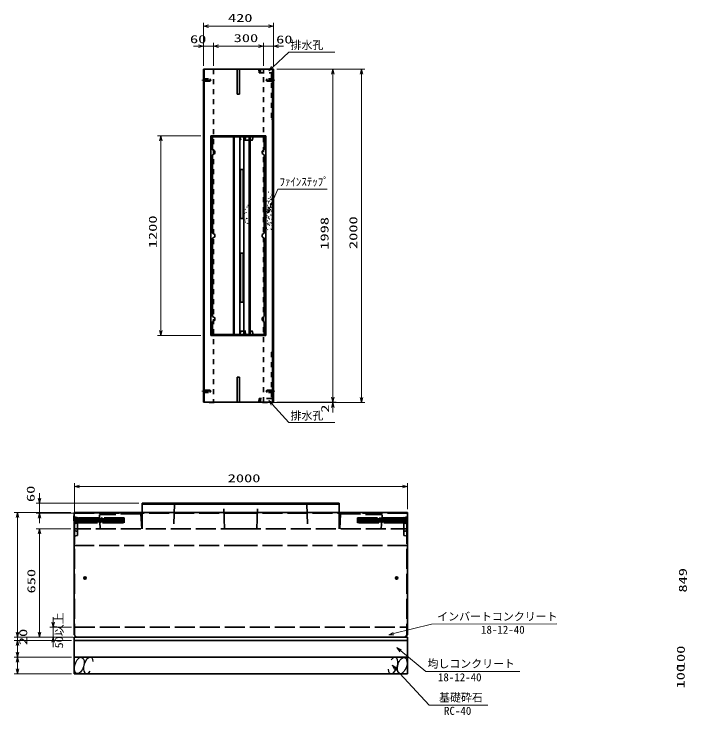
# Model space of a CAD drawing. Units: millimetres on the paper. Extents: x 15 to 1219, y 8 to 859.
# Drawn here: x 627.2 to 829, y 460.3 to 670.7 of the extents above; entities that cross this region are included whole.
import ezdxf
from ezdxf.enums import TextEntityAlignment as Align

# ---------------------------------------------------------------- set-up
doc = ezdxf.new("R2010")
doc.units = ezdxf.units.MM
for name, pattern in [('DASHED', [7.5, 6, -1.5]), ('USER1', [3, 1.5, -1.5]), ('USER2', [18.5, 12, -1.5, 3.5, -1.5])]:
    doc.linetypes.add(name, pattern=pattern)
for name, color, linetype, lineweight in [('0-0', 1, 'Continuous', 13), ('D-BMK（構造物基準線）', 2, 'USER2', 18), ('D-STR-DIM（寸法）', 7, 'Continuous', 13), ('D-STR-HTXT(均しCON-旗)', 7, 'Continuous', 13), ('D-STR-HTXT(基礎砕石-旗)', 7, 'Continuous', 13), ('D-STR-HTXT（WS-旗）', 7, 'Continuous', 13), ('D-STR-HTXT（旗上げ）', 7, 'Continuous', 13), ('D-STR-STRF(グリ)', 7, 'Continuous', 25), ('D-STR（構造物）', 1, 'Continuous', 35)]:
    doc.layers.add(name, color=color, linetype=linetype, lineweight=lineweight)
doc.styles.add('ＭＳ ゴシック', font='')
doc.styles.get('ＭＳ ゴシック').set_extended_font_data('MS Gothic')

# ---------------------------------------------------------------- blocks, each defined once
blk = doc.blocks.new('_Open30')
at = {"color": 7, "linetype": 'Continuous', "lineweight": 13}
for p, q in [((-1, 0.2679), (0, 0)), ((0, 0), (-1, -0.2679)), ((0, 0), (-1, 0))]:
    blk.add_line(p, q, dxfattribs=at)

msp = doc.modelspace()

# ---------------------------------------------------------------- linework, layer by layer
at = {"layer": '0-0'}
msp.add_line((695.171, 483.613), (645.921, 483.613), dxfattribs=at)
at = {"layer": 'D-BMK（構造物基準線）'}
for p, q in [((683.502, 650.837), (686.351, 650.837)), ((702.577, 650.837), (705.426, 650.837)), ((683.502, 557.437), (686.351, 557.437)), ((705.426, 557.437), (702.577, 557.437))]:
    msp.add_line(p, q, dxfattribs=at)
at = {"layer": 'D-STR-DIM（寸法）'}
for p, q in [((683.964, 661.984), (683.964, 668.034)), ((685.464, 667.034), (703.464, 667.034)), ((704.964, 662.014), (704.964, 668.034)), ((682.464, 660.984), (680.964, 660.984)), ((683.964, 655.087), (683.964, 661.984)), ((683.964, 660.984), (686.964, 660.984)), ((686.964, 655.087), (686.964, 661.984)), ((686.964, 655.139), (686.964, 661.984)), ((688.464, 660.984), (700.464, 660.984)), ((688.464, 660.984), (689.964, 660.984)), ((700.464, 660.984), (698.964, 660.984)), ((701.964, 655.087), (701.964, 661.984)), ((701.964, 655.087), (701.964, 661.984)), ((701.964, 660.984), (704.964, 660.984)), ((704.964, 655.057), (704.964, 661.984)), ((706.464, 660.984), (707.964, 660.984)), ((705.964, 654.087), (723.753, 654.087)), ((722.316, 654.087), (732.393, 654.087)), ((722.753, 555.687), (722.753, 652.587)), ((731.393, 555.587), (731.393, 652.587)), ((683.214, 634.137), (670.25, 634.137)), ((671.25, 575.637), (671.25, 632.637)), ((683.214, 574.137), (670.25, 574.137)), ((722.753, 555.687), (722.753, 557.187)), ((704.714, 554.087), (723.753, 554.087)), ((705.964, 554.187), (723.753, 554.187)), ((705.964, 554.187), (723.753, 554.187)), ((721.316, 554.087), (732.393, 554.087)), ((722.753, 554.187), (722.753, 554.087)), ((722.753, 552.587), (722.753, 551.087)), ((645.271, 521.315), (645.271, 529.861)), ((646.771, 528.861), (743.671, 528.861)), ((745.171, 522.07), (745.171, 529.861)), ((638.932, 488.113), (638.932, 489.613)), ((628.174, 485.113), (628.174, 486.613)), ((644.371, 486.613), (637.932, 486.613)), ((638.932, 486.613), (638.932, 483.613)), ((644.371, 483.613), (627.174, 483.613)), ((644.371, 482.613), (627.174, 482.613)), ((644.371, 482.613), (627.174, 482.613)), ((628.174, 483.613), (628.174, 482.613)), ((643.371, 483.613), (637.932, 483.613)), ((638.932, 482.113), (638.932, 480.613)), ((628.174, 481.113), (628.174, 479.613)), ((628.174, 481.113), (628.174, 479.113)), ((644.371, 477.613), (627.174, 477.613)), ((644.371, 477.613), (627.174, 477.613)), ((628.174, 476.113), (628.174, 474.113)), ((644.371, 472.613), (627.174, 472.613))]:
    msp.add_line(p, q, dxfattribs=at)
at = {"layer": 'D-STR-HTXT(均しCON-旗)'}
msp.add_lwpolyline([(778.928, 473.303), (750.72, 473.303), (743.161, 479.517)], dxfattribs=at)
at = {"layer": 'D-STR-HTXT(基礎砕石-旗)'}
msp.add_lwpolyline([(769.243, 463.224), (751.672, 463.224), (741.581, 474.09)], dxfattribs=at)
at = {"layer": 'D-STR-HTXT（WS-旗）'}
for points in [[(723.418, 659.233), (709.63, 659.233), (704.672, 654.645)], [(723.418, 548.039), (709.63, 548.039), (704.582, 553.571)]]:
    msp.add_lwpolyline(points, dxfattribs=at)
at = {"layer": 'D-STR-HTXT（旗上げ）'}
for points in [[(721.137, 618.046), (706.307, 618.046), (703.808, 612.295)], [(790.004, 487.585), (752.371, 487.537), (741.008, 484.672)]]:
    msp.add_lwpolyline(points, dxfattribs=at)
at = {"layer": 'D-STR-STRF(グリ)'}
for centre, major_axis in [((646.746, 475.137), (0.79, 2.421)), ((743.596, 475.09), (-0.79, -2.421))]:
    msp.add_ellipse(centre, major_axis=major_axis, ratio=0.5139, dxfattribs=at)
for centre, start_param, end_param in [((649.487, 475.137), 5.3575563, 10.3750652), ((740.855, 475.09), 2.2159636, 7.2334726)]:
    msp.add_ellipse(centre, major_axis=(0.79, 2.421), ratio=0.5139, start_param=start_param, end_param=end_param, dxfattribs=at)
at = {"layer": 'D-STR（構造物）'}
for p, q in [((704.964, 654.087), (683.964, 654.087)), ((683.964, 654.087), (683.964, 554.187)), ((684.214, 554.187), (684.214, 654.087)), ((694.089, 654.087), (694.089, 646.587)), ((694.839, 646.587), (694.839, 654.087)), ((704.714, 654.087), (704.714, 554.187)), ((704.964, 554.187), (704.964, 654.087)), ((694.089, 646.587), (694.839, 646.587)), ((702.734, 634.137), (686.234, 634.137)), ((686.234, 634.137), (686.234, 574.137)), ((692.99, 633.762), (692.99, 574.512)), ((693.24, 633.762), (693.24, 574.512)), ((694.859, 633.762), (694.859, 574.512)), ((696.109, 633.762), (696.109, 574.512)), ((697.729, 633.762), (697.729, 574.512)), ((697.979, 633.762), (697.979, 574.512)), ((702.234, 633.762), (698.888, 633.762)), ((702.234, 629.89), (702.234, 633.762)), ((702.734, 574.137), (702.734, 634.137)), ((702.234, 629.89), (701.605, 629.527)), ((701.605, 629.527), (701.605, 628.753)), ((686.734, 628.39), (686.734, 604.887)), ((701.605, 628.753), (702.234, 628.39)), ((702.234, 604.887), (702.234, 628.39)), ((702.866, 616.99), (702.939, 616.97)), ((703.492, 617.165), (703.549, 617.213)), ((703.549, 617.213), (703.597, 617.156)), ((704.067, 616.659), (704.142, 616.659)), ((702.752, 616.135), (702.805, 616.082)), ((702.805, 616.082), (702.858, 616.135)), ((703.016, 614.59), (702.954, 614.547)), ((703.016, 614.59), (703.059, 614.528)), ((703.232, 615.263), (703.158, 615.276)), ((703.449, 614.413), (703.511, 614.456)), ((703.511, 614.456), (703.554, 614.395)), ((703.571, 615.192), (703.597, 615.262)), ((703.78, 614.516), (703.848, 614.548)), ((704.051, 615.727), (703.979, 615.707)), ((704.032, 615.799), (704.051, 615.727)), ((704.168, 614.889), (704.181, 614.963)), ((704.181, 614.963), (704.255, 614.95)), ((704.363, 615.089), (704.424, 615.132)), ((704.415, 616.274), (704.468, 616.327)), ((704.424, 615.132), (704.467, 615.071)), ((704.468, 616.327), (704.521, 616.274)), ((697.021, 612.655), (697.096, 612.661)), ((697.33, 613.162), (697.35, 613.234)), ((697.803, 613.744), (697.75, 613.797)), ((697.778, 613.037), (697.843, 613.075)), ((697.803, 613.744), (697.856, 613.797)), ((703.126, 613.177), (703.201, 613.177)), ((703.145, 613.347), (703.132, 613.421)), ((703.37, 612.655), (703.298, 612.635)), ((703.558, 613.986), (703.483, 613.992)), ((703.533, 612.618), (703.594, 612.575)), ((703.594, 612.575), (703.551, 612.513)), ((703.902, 613.57), (703.854, 613.627)), ((704.013, 613.512), (703.951, 613.469)), ((704.056, 613.45), (704.013, 613.512)), ((704.214, 612.662), (704.288, 612.675)), ((704.304, 613.46), (704.23, 613.473)), ((704.288, 612.675), (704.301, 612.601)), ((704.291, 613.386), (704.304, 613.46)), ((704.295, 613.838), (704.333, 613.903)), ((704.333, 613.903), (704.398, 613.865)), ((696.392, 610.702), (696.339, 610.755)), ((696.542, 612.04), (696.549, 612.115)), ((696.761, 611.003), (696.792, 611.071)), ((697.797, 611.947), (697.828, 611.879)), ((702.976, 611.458), (702.938, 611.393)), ((703.14, 611.839), (703.212, 611.858)), ((703.212, 611.858), (703.193, 611.931)), ((703.399, 611.102), (703.386, 611.028)), ((703.653, 611.292), (703.592, 611.249)), ((703.653, 611.292), (703.696, 611.23)), ((704.094, 610.304), (704.155, 610.347)), ((704.155, 610.347), (704.198, 610.286)), ((704.343, 611.607), (704.27, 611.594)), ((704.356, 611.533), (704.343, 611.607)), ((704.447, 610.295), (704.434, 610.221)), ((704.586, 611.436), (704.524, 611.479)), ((704.543, 611.375), (704.586, 611.436)), ((696.399, 608.876), (696.374, 608.805)), ((696.618, 608.229), (696.65, 608.161)), ((696.853, 609.34), (696.834, 609.413)), ((697.037, 609.253), (696.972, 609.215)), ((697.037, 609.253), (697.075, 609.188)), ((697.161, 608.784), (697.214, 608.837)), ((697.778, 608.292), (697.797, 608.364)), ((702.979, 609.634), (702.904, 609.641)), ((702.966, 610.049), (703.024, 610.097)), ((703.024, 610.097), (702.976, 610.154)), ((703.127, 608.588), (703.202, 608.588)), ((703.513, 609.49), (703.44, 609.471)), ((703.533, 609.864), (703.461, 609.883)), ((703.532, 609.418), (703.513, 609.49)), ((703.514, 609.791), (703.533, 609.864)), ((703.699, 609.132), (703.756, 609.181)), ((703.756, 609.181), (703.708, 609.238)), ((704.452, 609.098), (704.446, 609.023)), ((697.141, 607.805), (697.199, 607.853)), ((697.199, 607.853), (697.247, 607.796)), ((702.924, 606.431), (702.977, 606.378)), ((703.187, 607.809), (703.119, 607.84)), ((703.294, 607.451), (703.369, 607.445)), ((703.369, 607.445), (703.362, 607.37)), ((703.639, 607.98), (703.567, 607.999)), ((703.639, 607.98), (703.62, 607.907)), ((703.863, 607.297), (703.805, 607.248)), ((703.814, 607.354), (703.863, 607.297)), ((704.223, 607.977), (704.23, 608.052)), ((704.33, 606.093), (704.336, 606.168)), ((704.42, 607.825), (704.371, 607.882)), ((704.552, 607.139), (704.558, 607.214)), ((702.234, 604.887), (701.605, 604.524)), ((701.605, 604.524), (701.605, 603.75)), ((703.225, 605.956), (703.293, 605.925)), ((703.293, 605.925), (703.261, 605.857)), ((704.468, 605.892), (704.526, 605.941)), ((704.526, 605.941), (704.478, 605.998)), ((686.734, 603.387), (686.734, 579.885)), ((701.605, 603.75), (702.234, 603.387)), ((702.234, 579.885), (702.234, 603.387)), ((702.234, 579.885), (701.605, 579.521)), ((701.605, 579.521), (701.605, 578.748)), ((701.605, 578.748), (702.234, 578.385)), ((702.234, 574.512), (702.234, 578.385)), ((698.888, 574.512), (702.234, 574.512)), ((686.234, 574.137), (702.734, 574.137)), ((694.089, 561.687), (694.089, 554.187)), ((694.089, 561.687), (694.839, 561.687)), ((694.839, 561.687), (694.839, 554.187)), ((683.964, 554.187), (704.964, 554.187)), ((685.714, 554.087), (685.614, 554.187)), ((687.214, 554.087), (685.714, 554.087)), ((687.214, 554.087), (687.314, 554.187)), ((701.714, 554.087), (701.614, 554.187)), ((703.214, 554.087), (701.714, 554.087)), ((703.214, 554.087), (703.314, 554.187)), ((665.603, 521.07), (665.603, 523.865)), ((665.603, 523.865), (695.171, 523.865)), ((665.603, 523.616), (695.171, 523.616)), ((695.171, 523.587), (665.603, 523.587)), ((724.739, 523.865), (695.171, 523.865)), ((724.739, 523.616), (695.171, 523.616)), ((695.171, 523.587), (724.739, 523.587)), ((724.739, 521.07), (724.739, 523.865)), ((645.071, 520.065), (645.171, 520.165)), ((645.071, 518.565), (645.071, 520.065)), ((645.171, 521.07), (695.171, 521.07)), ((645.171, 484.363), (645.171, 521.07)), ((745.171, 521.07), (695.171, 521.07)), ((745.171, 484.363), (745.171, 521.07)), ((645.171, 518.465), (645.071, 518.565)), ((647.971, 501.365), (648.871, 501.365)), ((648.421, 501.815), (648.421, 500.915)), ((742.371, 501.365), (741.471, 501.365)), ((741.921, 501.815), (741.921, 500.915)), ((645.921, 483.613), (645.171, 484.363)), ((744.421, 483.613), (745.171, 484.363)), ((745.171, 483.613), (645.171, 483.613)), ((645.171, 483.613), (645.171, 482.613)), ((645.171, 482.613), (745.171, 482.613)), ((645.171, 482.613), (745.171, 482.613)), ((645.171, 482.613), (645.171, 477.613)), ((695.171, 483.613), (744.421, 483.613)), ((745.171, 483.613), (745.171, 482.613)), ((745.171, 482.613), (745.171, 477.613)), ((645.171, 477.613), (745.171, 477.613)), ((645.171, 477.613), (645.171, 472.613)), ((645.171, 477.613), (745.171, 477.613)), ((745.171, 477.613), (745.171, 472.613)), ((645.171, 472.613), (745.171, 472.613))]:
    msp.add_line(p, q, dxfattribs=at)
at = {"layer": 'D-STR（構造物）', "linetype": 'USER1'}
for p, q in [((686.964, 654.087), (686.964, 554.187)), ((700.605, 654.087), (700.686, 653.037)), ((700.686, 653.037), (704.382, 653.037)), ((701.126, 654.087), (701.052, 653.037)), ((701.964, 554.187), (701.964, 654.087)), ((704.382, 653.037), (704.382, 639.087)), ((683.964, 651.187), (685.964, 651.187)), ((685.964, 650.487), (683.964, 650.487)), ((685.964, 651.187), (685.964, 650.487)), ((704.964, 651.187), (702.964, 651.187)), ((702.964, 651.187), (702.964, 650.487)), ((702.964, 650.487), (704.964, 650.487)), ((704.382, 639.087), (704.957, 639.087)), ((696.405, 632.762), (696.654, 633.762)), ((696.654, 574.512), (696.405, 575.512)), ((704.389, 569.187), (704.389, 555.237)), ((704.389, 569.187), (704.964, 569.187)), ((685.964, 557.787), (683.964, 557.787)), ((685.964, 557.087), (685.964, 557.787)), ((702.964, 557.787), (704.964, 557.787)), ((702.964, 557.087), (702.964, 557.787)), ((683.964, 557.087), (685.964, 557.087)), ((704.964, 557.087), (702.964, 557.087)), ((700.693, 555.237), (700.612, 554.187)), ((704.389, 555.237), (700.693, 555.237)), ((701.133, 554.187), (701.059, 555.237))]:
    msp.add_line(p, q, dxfattribs=at)
at = {"layer": 'D-STR（構造物）', "lineweight": 13}
for p, q in [((634.81, 525.365), (634.81, 526.865)), ((664.603, 523.865), (633.81, 523.865)), ((634.81, 523.865), (634.81, 520.82)), ((644.171, 521.07), (627.174, 521.07)), ((664.603, 520.82), (633.81, 520.82)), ((628.174, 519.57), (628.174, 485.113)), ((634.81, 519.32), (634.81, 517.82)), ((644.171, 516.115), (633.81, 516.115)), ((634.81, 514.615), (634.81, 485.113)), ((644.921, 483.613), (627.174, 483.613)), ((644.371, 483.613), (633.81, 483.613))]:
    msp.add_line(p, q, dxfattribs=at)
at = {"layer": 'D-STR（構造物）', "linetype": 'DASHED'}
for p, q in [((675.303, 523.587), (675.053, 516.115)), ((690.303, 516.115), (690.053, 523.587)), ((700.039, 516.115), (700.289, 523.587)), ((715.039, 523.587), (715.289, 516.115)), ((645.171, 520.82), (695.171, 520.82)), ((665.221, 520.616), (652.771, 520.362)), ((652.771, 520.362), (653.007, 516.115)), ((665.221, 520.616), (665.486, 516.117)), ((665.603, 516.115), (665.603, 521.07)), ((745.171, 520.82), (695.171, 520.82)), ((724.739, 516.115), (724.739, 521.07)), ((725.121, 520.616), (724.856, 516.117)), ((725.121, 520.616), (737.571, 520.362)), ((737.571, 520.362), (737.335, 516.115)), ((645.17, 519.22), (645.849, 519.56)), ((647.67, 519.47), (645.17, 518.22)), ((648.67, 519.47), (645.17, 517.72)), ((645.17, 519.47), (648.17, 517.97)), ((645.17, 518.72), (646.67, 519.47)), ((645.17, 518.97), (647.17, 517.97)), ((646.17, 517.97), (645.17, 518.47)), ((646.221, 519.47), (645.171, 519.723)), ((645.171, 517.643), (646.221, 517.97)), ((646.123, 519.494), (649.17, 517.97)), ((646.22, 517.97), (660.171, 517.97)), ((660.171, 519.47), (646.221, 519.47)), ((646.221, 514.156), (646.221, 517.97)), ((649.67, 519.47), (646.67, 517.97)), ((647.17, 519.47), (650.17, 517.97)), ((647.67, 517.97), (650.67, 519.47)), ((651.17, 517.97), (648.17, 519.47)), ((648.67, 517.97), (651.67, 519.47)), ((652.17, 517.97), (649.17, 519.47)), ((649.67, 517.97), (652.67, 519.47)), ((653.17, 517.97), (650.17, 519.47)), ((653.67, 519.47), (650.67, 517.97)), ((651.17, 519.47), (654.17, 517.97)), ((654.67, 519.47), (651.67, 517.97)), ((652.17, 519.47), (655.17, 517.97)), ((655.67, 519.47), (652.67, 517.97)), ((653.17, 519.47), (656.17, 517.97)), ((653.67, 517.97), (656.67, 519.47)), ((657.17, 517.97), (654.17, 519.47)), ((654.67, 517.97), (657.67, 519.47)), ((658.17, 517.97), (655.17, 519.47)), ((655.67, 517.97), (658.67, 519.47)), ((659.17, 517.97), (656.17, 519.47)), ((656.67, 517.97), (659.67, 519.47)), ((657.17, 519.47), (660.171, 517.97)), ((660.171, 519.221), (657.67, 517.97)), ((658.17, 519.47), (660.171, 518.47)), ((660.171, 518.721), (658.67, 517.97)), ((659.17, 519.47), (660.171, 518.97)), ((660.171, 518.221), (659.67, 517.97)), ((660.171, 517.97), (660.171, 519.47)), ((731.172, 519.47), (730.171, 518.97)), ((732.172, 519.47), (730.171, 518.47)), ((730.171, 519.47), (744.121, 519.47)), ((730.171, 517.97), (730.171, 519.47)), ((733.172, 519.47), (730.171, 517.97)), ((730.171, 519.221), (732.672, 517.97)), ((730.171, 518.721), (731.672, 517.97)), ((730.171, 518.221), (730.672, 517.97)), ((744.122, 517.97), (730.171, 517.97)), ((733.672, 517.97), (730.672, 519.47)), ((731.172, 517.97), (734.172, 519.47)), ((734.672, 517.97), (731.672, 519.47)), ((732.172, 517.97), (735.172, 519.47)), ((735.672, 517.97), (732.672, 519.47)), ((733.172, 517.97), (736.172, 519.47)), ((736.672, 517.97), (733.672, 519.47)), ((737.172, 519.47), (734.172, 517.97)), ((734.672, 519.47), (737.672, 517.97)), ((738.172, 519.47), (735.172, 517.97)), ((735.672, 519.47), (738.672, 517.97)), ((739.172, 519.47), (736.172, 517.97)), ((736.672, 519.47), (739.672, 517.97)), ((737.172, 517.97), (740.172, 519.47)), ((740.672, 517.97), (737.672, 519.47)), ((738.172, 517.97), (741.172, 519.47)), ((741.672, 517.97), (738.672, 519.47)), ((739.172, 517.97), (742.172, 519.47)), ((742.672, 517.97), (739.672, 519.47)), ((743.172, 519.47), (740.172, 517.97)), ((740.672, 519.47), (743.672, 517.97)), ((744.22, 519.494), (741.172, 517.97)), ((741.672, 519.47), (745.172, 517.72)), ((745.172, 519.47), (742.172, 517.97)), ((742.672, 519.47), (745.172, 518.22)), ((745.172, 518.97), (743.172, 517.97)), ((745.172, 518.72), (743.672, 519.47)), ((744.121, 519.47), (745.171, 519.723)), ((744.121, 514.156), (744.121, 517.97)), ((745.171, 517.643), (744.121, 517.97)), ((744.172, 517.97), (745.172, 518.47)), ((745.172, 519.22), (744.493, 519.56)), ((695.171, 516.115), (645.171, 516.115)), ((646.221, 515.352), (645.171, 515.621)), ((645.331, 517.615), (645.331, 484.203)), ((695.171, 516.115), (745.171, 516.115)), ((744.121, 515.352), (745.171, 515.621)), ((745.011, 517.615), (745.011, 484.203)), ((645.171, 513.887), (646.221, 514.156)), ((745.171, 513.887), (744.121, 514.156)), ((645.171, 511.115), (695.171, 511.115)), ((745.171, 511.115), (695.171, 511.115)), ((645.371, 486.613), (745.171, 486.613))]:
    msp.add_line(p, q, dxfattribs=at)
at = {"layer": 'D-STR（構造物）'}
for points in [[(698.108, 633.762), (686.734, 633.762), (686.734, 629.89)], [(686.734, 629.89), (687.363, 629.527), (687.363, 628.753), (686.734, 628.39)], [(686.734, 604.887), (687.363, 604.524), (687.363, 603.75)], [(686.734, 604.887), (687.363, 604.524), (687.363, 603.75), (686.734, 603.387)], [(686.734, 578.385), (687.363, 578.748), (687.363, 579.521), (686.734, 579.885)], [(686.734, 578.385), (686.734, 574.512), (698.108, 574.512)]]:
    msp.add_lwpolyline(points, dxfattribs=at)
at = {"layer": 'D-STR（構造物）', "linetype": 'USER1'}
for points in [[(697.899, 632.762), (695.168, 632.762), (694.899, 633.763)], [(694.899, 574.511), (695.168, 575.512), (697.899, 575.512)]]:
    msp.add_lwpolyline(points, dxfattribs=at)
at = {"layer": 'D-STR（構造物）'}
for points in [[(697.858, 633.762), (697.899, 632.762), (698.636, 632.762), (698.888, 633.762)], [(695.109, 609.262), (695.859, 609.262), (695.859, 624.012), (695.109, 624.012)], [(695.859, 584.162), (695.859, 598.912), (695.109, 598.912), (695.109, 584.162)], [(697.899, 575.512), (697.858, 574.512), (698.888, 574.512), (698.636, 575.512)]]:
    msp.add_lwpolyline(points, close=True, dxfattribs=at)
for centre, radius in [((648.421, 501.365), 0.35), ((648.421, 501.365), 0.3), ((741.921, 501.365), 0.35), ((741.921, 501.365), 0.3)]:
    msp.add_circle(centre, radius, dxfattribs=at)

# ---------------------------------------------------------------- block references
at = {"layer": 'D-STR-DIM（寸法）', "xscale": 1.5, "yscale": 1.5}
for p, rotation in [((683.964, 667.034), 180), ((686.964, 660.984), 180), ((686.964, 660.984), 180), ((704.964, 660.984), 180), ((722.753, 654.087), 90), ((731.393, 654.087), 90), ((671.25, 634.137), 90), ((671.25, 574.137), 270), ((722.753, 554.187), 270), ((722.753, 554.187), 270), ((731.393, 554.087), 270), ((722.753, 554.087), 90), ((645.271, 528.861), 180), ((638.932, 486.613), 270), ((628.174, 483.613), 270), ((628.174, 482.613), 90), ((628.174, 482.613), 90), ((638.932, 483.613), 90), ((628.174, 477.613), 270), ((628.174, 477.613), 90), ((628.174, 472.613), 270)]:
    msp.add_blockref('_Open30', p, dxfattribs=dict(at, rotation=rotation))
for p in [(704.964, 667.034), (683.964, 660.984), (701.964, 660.984), (701.964, 660.984), (745.171, 528.861)]:
    msp.add_blockref('_Open30', p, dxfattribs=at)
at = {"layer": 'D-STR-HTXT(均しCON-旗)', "xscale": 1.5, "yscale": 1.5, "rotation": 140.57786}
msp.add_blockref('_Open30', (742.003, 480.47), dxfattribs=at)
at = {"layer": 'D-STR-HTXT(基礎砕石-旗)', "xscale": 1.5, "yscale": 1.5, "rotation": 132.88015}
msp.add_blockref('_Open30', (740.561, 475.189), dxfattribs=at)
at = {"layer": 'D-STR-HTXT（WS-旗）', "xscale": 1.5, "yscale": 1.5}
for p, rotation in [((703.571, 653.626), 222.78711), ((703.571, 554.679), 132.37661)]:
    msp.add_blockref('_Open30', p, dxfattribs=dict(at, rotation=rotation))
at = {"layer": 'D-STR-HTXT（旗上げ）', "xscale": 1.5, "yscale": 1.5}
for p, rotation in [((703.21, 610.92), 246.50838), ((739.553, 484.306), 194.1476)]:
    msp.add_blockref('_Open30', p, dxfattribs=dict(at, rotation=rotation))
at = {"layer": 'D-STR（構造物）', "xscale": 1.5, "yscale": 1.5}
for p, rotation in [((634.81, 523.865), 270), ((628.174, 521.07), 90), ((634.81, 520.82), 90), ((634.81, 516.115), 90), ((628.174, 483.613), 270), ((634.81, 483.613), 270)]:
    msp.add_blockref('_Open30', p, dxfattribs=dict(at, rotation=rotation))

# ---------------------------------------------------------------- texts
at = {"layer": 'D-STR-DIM（寸法）', "style": 'ＭＳ ゴシック', "width": 1.5}
for s, p in [('420', (691.339, 667.572)), ('60', (679.95, 661.202)), ('300', (693.047, 661.521)), ('60', (705.784, 661.108)), ('2000', (691.263, 529.399))]:
    msp.add_text(s, height=2.405, dxfattribs=at).set_placement(p, align=Align.BOTTOM_LEFT)
at = {"layer": 'D-STR-DIM（寸法）', "style": 'ＭＳ ゴシック'}
for s, width, p in [('1200', 1.5, (670.713, 600.387)), ('1998', 1.5, (722.215, 599.929)), ('2000', 1.5, (730.855, 600.129)), ('2', 1.5, (722.391, 550.999)), ('50以上', 1.1, (642.608, 480.257)), ('20', 1.5, (631.845, 481.225)), ('100', 1.5, (829.08, 473.711)), ('100', 1.5, (829.027, 468.209))]:
    msp.add_text(s, height=2.405, rotation=90, dxfattribs=dict(at, width=width)).set_placement(p, align=Align.BOTTOM_LEFT)
at = {"layer": 'D-STR-HTXT(均しCON-旗)', "style": 'ＭＳ ゴシック'}
for s, p in [('均しコンクリート', (751.167, 473.714)), ('18-12-40', (754.301, 469.652))]:
    msp.add_text(s, height=2.405, dxfattribs=at).set_placement(p, align=Align.BOTTOM_LEFT)
at = {"layer": 'D-STR-HTXT(基礎砕石-旗)', "style": 'ＭＳ ゴシック'}
for s, p in [('基礎砕石', (754.655, 463.558)), ('RC-40', (756.143, 459.573))]:
    msp.add_text(s, height=2.405, dxfattribs=at).set_placement(p, align=Align.BOTTOM_LEFT)
at = {"layer": 'D-STR-HTXT（WS-旗）', "style": 'ＭＳ ゴシック'}
for p in [(710.11, 659.385), (710.11, 548.191)]:
    msp.add_text('排水孔', height=2.405, dxfattribs=at).set_placement(p, align=Align.BOTTOM_LEFT)
at = {"layer": 'D-STR-HTXT（旗上げ）', "style": 'ＭＳ ゴシック'}
for s, p in [('ﾌｧｲﾝｽﾃｯﾌﾟ', (706.786, 618.37)), ('インバートコンクリート', (754.101, 487.881)), ('18-12-40', (767.244, 483.934))]:
    msp.add_text(s, height=2.405, dxfattribs=at).set_placement(p, align=Align.BOTTOM_LEFT)
at = {"layer": 'D-STR（構造物）', "style": 'ＭＳ ゴシック', "width": 1.5}
for s, p in [('60', (634.093, 524.176)), ('650', (634.273, 496.739)), ('849', (829.689, 497.006))]:
    msp.add_text(s, height=2.405, rotation=90, dxfattribs=at).set_placement(p, align=Align.BOTTOM_LEFT)

doc.saveas('drawing.dxf')
